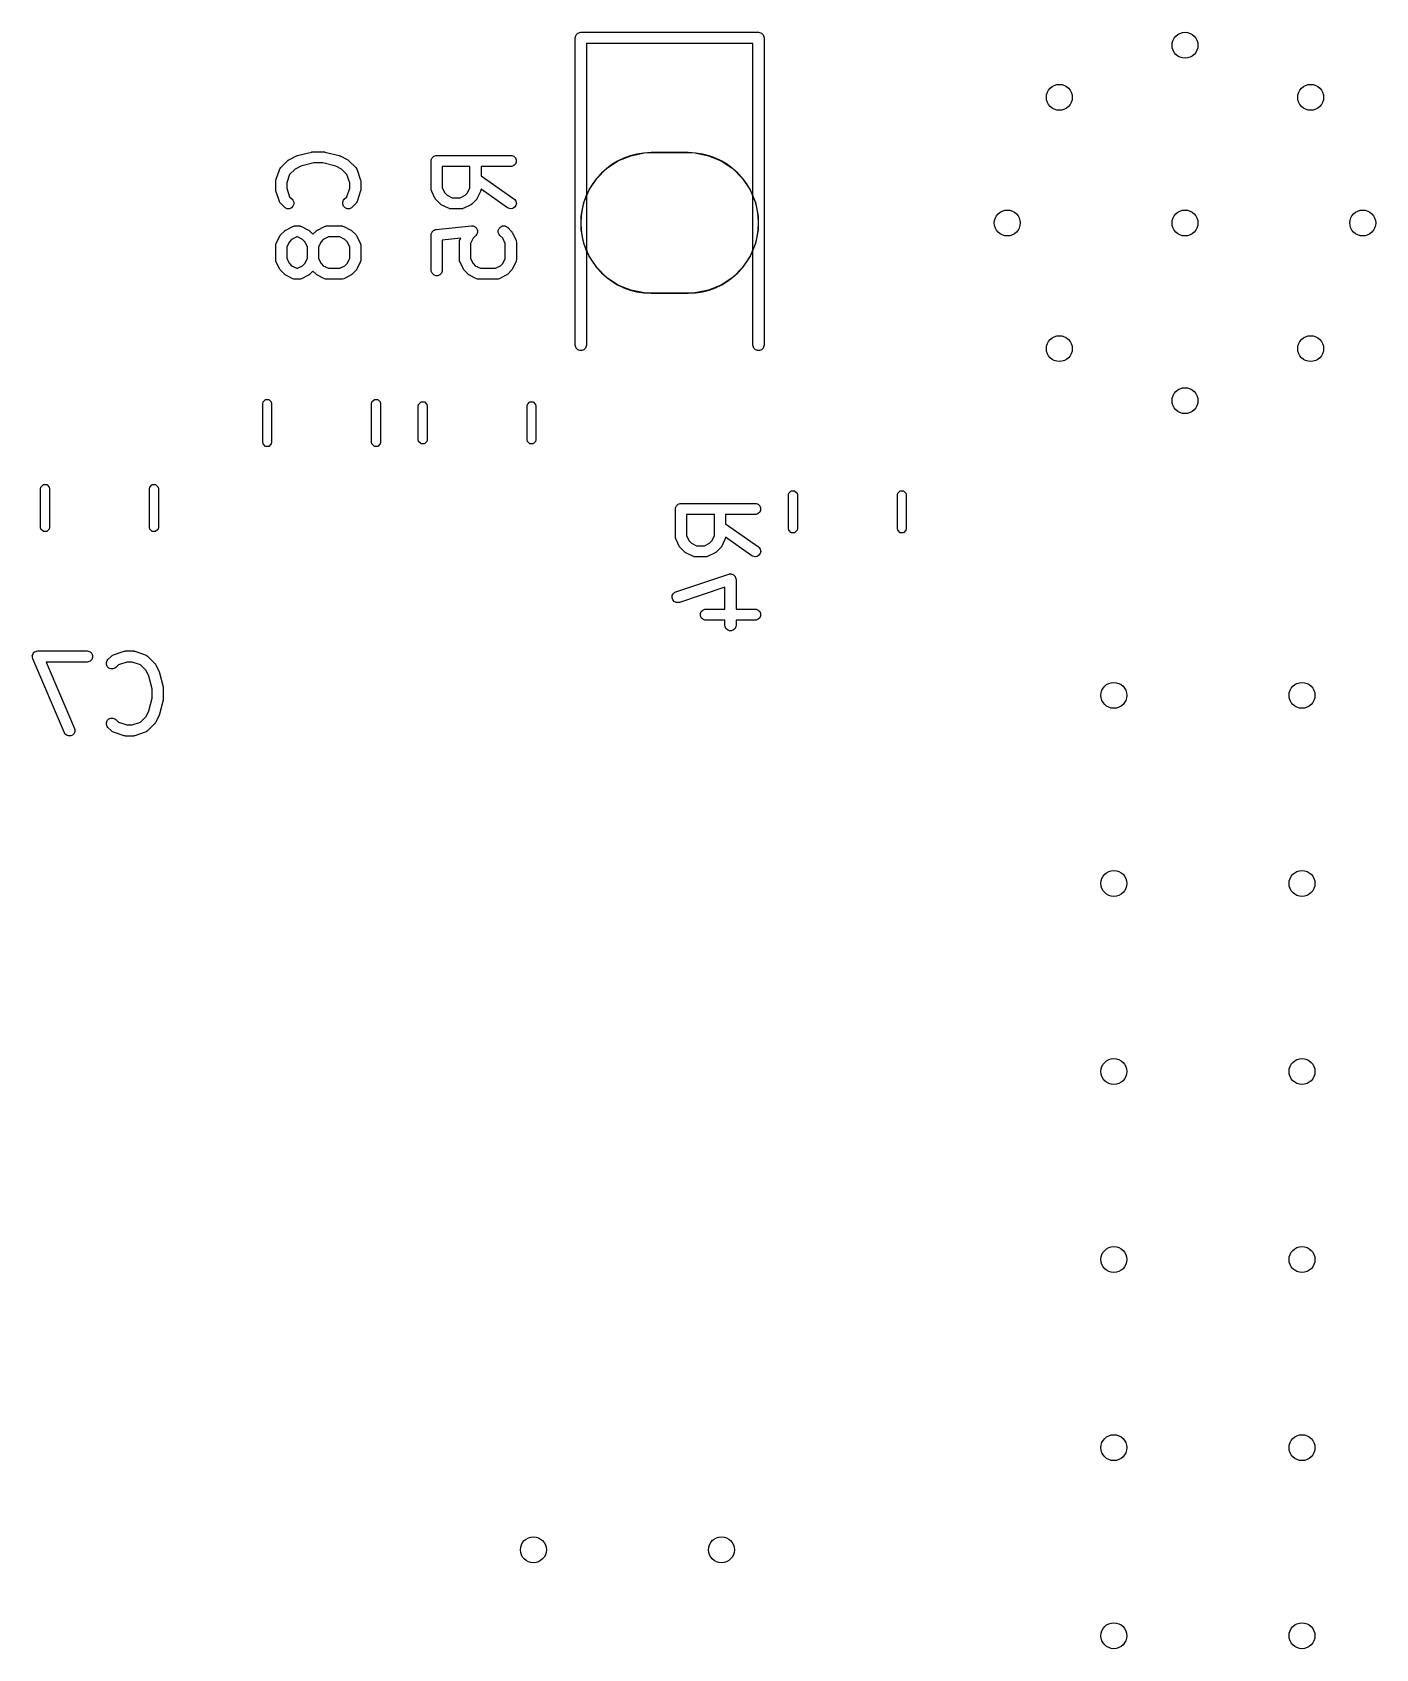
# Model space of a CAD drawing. Extents: x 0.3 to 2.5, y 0.22 to 2.18.
# Drawn here: x 1.787 to 2.501, y 1.242 to 2.101 of the extents above; entities that cross this region are included whole.
import ezdxf

# ---------------------------------------------------------------- set-up
doc = ezdxf.new("R2010")
doc.units = 0
doc.header["$MEASUREMENT"] = 0
doc.layers.add('BLACK', color=7, linetype='CONTINUOUS')

msp = doc.modelspace()

# ---------------------------------------------------------------- linework, layer by layer
at = {"layer": 'BLACK', "linetype": 'CONTINUOUS'}
for p, q in [((2.07579, 2.09843), (2.07584, 2.099)), ((2.07579, 1.93504), (2.07579, 2.09843)), ((2.07584, 2.099), (2.07629, 2.10007)), ((2.07629, 2.10007), (2.0771, 2.10088)), ((2.0771, 2.10088), (2.07816, 2.10132)), ((2.07816, 2.10132), (2.07874, 2.10138)), ((2.07874, 2.10138), (2.17323, 2.10138)), ((2.17323, 2.10138), (2.1738, 2.10132)), ((2.1738, 2.10132), (2.17487, 2.10088)), ((2.17487, 2.10088), (2.17568, 2.10007)), ((2.17568, 2.10007), (2.17612, 2.099)), ((2.17612, 2.099), (2.17618, 2.09843)), ((2.17618, 2.09843), (2.17618, 1.93504)), ((2.17028, 2.09547), (2.08169, 2.09547)), ((2.08169, 2.09547), (2.08169, 1.93504)), ((2.17028, 1.93504), (2.17028, 2.09547)), ((1.92814, 2.03586), (1.93564, 2.03774)), ((1.93564, 2.03774), (1.93574, 2.03775)), ((1.93574, 2.03775), (1.93578, 2.03777)), ((1.93578, 2.03777), (1.93599, 2.03779)), ((1.93599, 2.03779), (1.93621, 2.03782)), ((1.93621, 2.03782), (1.93625, 2.03781)), ((1.93625, 2.03781), (1.93635, 2.03782)), ((1.93635, 2.03782), (1.94198, 2.03782)), ((1.94198, 2.03782), (1.94208, 2.03781)), ((1.94208, 2.03781), (1.94212, 2.03782)), ((1.94212, 2.03782), (1.94234, 2.03779)), ((1.94234, 2.03779), (1.94255, 2.03777)), ((1.94255, 2.03777), (1.94259, 2.03775)), ((1.94259, 2.03775), (1.94269, 2.03774)), ((1.94269, 2.03774), (1.95019, 2.03586)), ((2.10528, 2.03579), (2.11248, 2.03722)), ((2.11248, 2.03722), (2.11614, 2.0374)), ((2.11614, 2.0374), (2.13583, 2.0374)), ((2.13583, 2.0374), (2.11614, 2.0374)), ((2.13583, 2.0374), (2.13949, 2.03722)), ((2.13949, 2.03722), (2.14668, 2.03579)), ((1.91668, 2.02268), (1.91855, 2.02831)), ((1.91855, 2.02831), (1.91879, 2.02883)), ((1.91879, 2.02883), (1.91886, 2.02891)), ((1.91886, 2.02891), (1.9189, 2.02901)), ((1.9189, 2.02901), (1.91927, 2.02946)), ((1.91927, 2.02946), (1.92302, 2.03321)), ((1.92302, 2.03321), (1.92324, 2.03339)), ((1.92324, 2.03339), (1.92329, 2.03345)), ((1.92329, 2.03345), (1.92338, 2.03351)), ((1.92338, 2.03351), (1.92346, 2.03358)), ((1.92346, 2.03358), (1.92354, 2.03361)), ((1.92354, 2.03361), (1.92378, 2.03376)), ((1.92378, 2.03376), (1.92753, 2.03564)), ((1.92685, 2.02869), (1.92394, 2.02578)), ((1.92989, 2.03021), (1.92685, 2.02869)), ((1.92753, 2.03564), (1.92758, 2.03565)), ((1.92758, 2.03565), (1.92759, 2.03567)), ((1.92759, 2.03567), (1.92784, 2.03575)), ((1.92784, 2.03575), (1.92807, 2.03584)), ((1.92807, 2.03584), (1.9281, 2.03585)), ((1.9281, 2.03585), (1.92814, 2.03586)), ((1.93672, 2.03192), (1.92989, 2.03021)), ((1.94161, 2.03192), (1.93672, 2.03192)), ((1.94845, 2.03021), (1.94161, 2.03192)), ((1.95148, 2.02869), (1.94845, 2.03021)), ((1.95019, 2.03586), (1.95024, 2.03585)), ((1.95024, 2.03585), (1.95026, 2.03584)), ((1.95026, 2.03584), (1.9505, 2.03575)), ((1.9505, 2.03575), (1.95074, 2.03567)), ((1.95074, 2.03567), (1.95076, 2.03565)), ((1.95076, 2.03565), (1.9508, 2.03564)), ((1.9508, 2.03564), (1.95455, 2.03376)), ((1.9544, 2.02578), (1.95148, 2.02869)), ((1.95455, 2.03376), (1.9548, 2.03361)), ((1.9548, 2.03361), (1.95487, 2.03358)), ((1.95487, 2.03358), (1.95495, 2.03351)), ((1.95495, 2.03351), (1.95504, 2.03345)), ((1.95504, 2.03345), (1.95509, 2.03339)), ((1.95509, 2.03339), (1.95531, 2.03321)), ((1.95531, 2.03321), (1.95906, 2.02946)), ((1.95906, 2.02946), (1.95943, 2.02901)), ((1.95943, 2.02901), (1.95947, 2.02891)), ((1.95947, 2.02891), (1.95954, 2.02883)), ((1.95954, 2.02883), (1.95978, 2.02831)), ((1.95978, 2.02831), (1.96165, 2.02268)), ((1.99921, 2.033), (1.99926, 2.03357)), ((1.99921, 2.018), (1.99921, 2.033)), ((1.99926, 2.03357), (1.9997, 2.03464)), ((1.9997, 2.03464), (2.00052, 2.03545)), ((2.00052, 2.03545), (2.00158, 2.03589)), ((2.00158, 2.03589), (2.00216, 2.03595)), ((2.00216, 2.03595), (2.04153, 2.03595)), ((2.01983, 2.03004), (2.00511, 2.03004)), ((2.00511, 2.03004), (2.00511, 2.01869)), ((2.01983, 2.01869), (2.01983, 2.03004)), ((2.04153, 2.03004), (2.02573, 2.03004)), ((2.02573, 2.03004), (2.02573, 2.02516)), ((2.04153, 2.03595), (2.0421, 2.03589)), ((2.0421, 2.0301), (2.04153, 2.03004)), ((2.0421, 2.03589), (2.04317, 2.03545)), ((2.04317, 2.03054), (2.0421, 2.0301)), ((2.04317, 2.03545), (2.04398, 2.03464)), ((2.04398, 2.03136), (2.04317, 2.03054)), ((2.04398, 2.03464), (2.04442, 2.03357)), ((2.04442, 2.03242), (2.04398, 2.03136)), ((2.04442, 2.03357), (2.04442, 2.03242)), ((2.08723, 2.02373), (2.09241, 2.02891)), ((2.09241, 2.02891), (2.09851, 2.03299)), ((2.09851, 2.03299), (2.10528, 2.03579)), ((2.14668, 2.03579), (2.15346, 2.03299)), ((2.15346, 2.03299), (2.15955, 2.02891)), ((2.15955, 2.02891), (2.16474, 2.02373)), ((1.91653, 2.02175), (1.91656, 2.02204)), ((1.91653, 2.018), (1.91653, 2.02175)), ((1.91655, 2.02212), (1.91657, 2.02222)), ((1.91656, 2.02204), (1.91655, 2.02212)), ((1.91657, 2.02222), (1.91659, 2.02232)), ((1.91659, 2.02232), (1.91661, 2.0224)), ((1.91661, 2.0224), (1.91668, 2.02268)), ((1.92394, 2.02578), (1.92243, 2.02127)), ((1.92243, 2.02127), (1.92243, 2.01848)), ((1.9559, 2.02127), (1.9544, 2.02578)), ((1.9559, 2.01848), (1.9559, 2.02127)), ((1.96165, 2.02268), (1.96172, 2.0224)), ((1.96172, 2.0224), (1.96175, 2.02232)), ((1.96175, 2.02232), (1.96176, 2.02222)), ((1.96176, 2.02222), (1.96178, 2.02212)), ((1.96178, 2.02212), (1.96178, 2.02204)), ((1.96178, 2.02204), (1.9618, 2.02175)), ((1.9618, 2.02175), (1.9618, 2.018)), ((2.02573, 2.02516), (2.04322, 2.01292)), ((2.08316, 2.01763), (2.08723, 2.02373)), ((2.16474, 2.02373), (2.16881, 2.01763)), ((1.91656, 2.01771), (1.91653, 2.018)), ((1.91655, 2.01763), (1.91656, 2.01771)), ((1.91657, 2.01753), (1.91655, 2.01763)), ((1.91659, 2.01742), (1.91657, 2.01753)), ((1.91661, 2.01735), (1.91659, 2.01742)), ((1.91668, 2.01706), (1.91661, 2.01735)), ((1.91855, 2.01144), (1.91668, 2.01706)), ((1.91879, 2.01091), (1.91855, 2.01144)), ((1.92243, 2.01848), (1.92394, 2.01397)), ((1.92394, 2.01397), (1.92532, 2.01259)), ((1.92532, 2.01259), (1.92569, 2.01214)), ((1.92569, 2.01214), (1.92613, 2.01107)), ((1.95221, 2.01107), (1.95265, 2.01214)), ((1.95265, 2.01214), (1.95301, 2.01259)), ((1.95301, 2.01259), (1.9544, 2.01397)), ((1.9544, 2.01397), (1.9559, 2.01848)), ((1.95978, 2.01144), (1.95954, 2.01091)), ((1.96165, 2.01706), (1.95978, 2.01144)), ((1.96172, 2.01735), (1.96165, 2.01706)), ((1.96175, 2.01742), (1.96172, 2.01735)), ((1.96176, 2.01753), (1.96175, 2.01742)), ((1.96178, 2.01763), (1.96176, 2.01753)), ((1.9618, 2.018), (1.96178, 2.01771)), ((1.96178, 2.01771), (1.96178, 2.01763)), ((1.99926, 2.01742), (1.99921, 2.018)), ((1.9993, 2.01732), (1.99926, 2.01742)), ((1.99931, 2.01722), (1.9993, 2.01732)), ((1.99952, 2.01668), (1.99931, 2.01722)), ((2.00139, 2.01293), (1.99952, 2.01668)), ((2.00155, 2.01268), (2.00139, 2.01293)), ((2.00158, 2.01261), (2.00155, 2.01268)), ((2.00164, 2.01253), (2.00158, 2.01261)), ((2.0017, 2.01244), (2.00164, 2.01253)), ((2.00176, 2.01239), (2.0017, 2.01244)), ((2.00195, 2.01216), (2.00176, 2.01239)), ((2.00382, 2.01029), (2.00195, 2.01216)), ((2.00511, 2.01869), (2.00646, 2.016)), ((2.00646, 2.016), (2.00766, 2.0148)), ((2.00766, 2.0148), (2.01035, 2.01345)), ((2.01035, 2.01345), (2.01458, 2.01345)), ((2.01458, 2.01345), (2.01728, 2.0148)), ((2.01728, 2.0148), (2.01848, 2.016)), ((2.01848, 2.016), (2.01983, 2.01869)), ((2.02299, 2.01216), (2.02112, 2.01029)), ((2.02318, 2.01239), (2.02299, 2.01216)), ((2.02324, 2.01244), (2.02318, 2.01239)), ((2.02329, 2.01253), (2.02324, 2.01244)), ((2.02336, 2.01261), (2.02329, 2.01253)), ((2.02339, 2.01268), (2.02336, 2.01261)), ((2.02355, 2.01293), (2.02339, 2.01268)), ((2.02542, 2.01668), (2.02355, 2.01293)), ((2.02563, 2.01722), (2.02542, 2.01668)), ((2.02564, 2.01732), (2.02563, 2.01722)), ((2.02568, 2.01742), (2.02564, 2.01732)), ((2.02573, 2.01795), (2.02568, 2.01742)), ((2.03984, 2.00808), (2.02573, 2.01795)), ((2.04322, 2.01292), (2.04366, 2.01254)), ((2.04366, 2.01254), (2.04428, 2.01157)), ((2.04428, 2.01157), (2.04448, 2.01043)), ((2.08035, 2.01086), (2.08316, 2.01763)), ((2.16881, 2.01763), (2.17162, 2.01086)), ((1.91886, 2.01083), (1.91879, 2.01091)), ((1.9189, 2.01073), (1.91886, 2.01083)), ((1.91927, 2.01029), (1.9189, 2.01073)), ((1.92114, 2.00841), (1.91927, 2.01029)), ((1.92159, 2.00804), (1.92114, 2.00841)), ((1.92265, 2.0076), (1.92159, 2.00804)), ((1.92381, 2.0076), (1.92265, 2.0076)), ((1.92487, 2.00804), (1.92381, 2.0076)), ((1.92569, 2.00886), (1.92487, 2.00804)), ((1.92613, 2.00992), (1.92569, 2.00886)), ((1.92613, 2.01107), (1.92613, 2.00992)), ((1.95221, 2.00992), (1.95221, 2.01107)), ((1.95265, 2.00886), (1.95221, 2.00992)), ((1.95346, 2.00804), (1.95265, 2.00886)), ((1.95453, 2.0076), (1.95346, 2.00804)), ((1.95568, 2.0076), (1.95453, 2.0076)), ((1.95674, 2.00804), (1.95568, 2.0076)), ((1.95719, 2.00841), (1.95674, 2.00804)), ((1.95906, 2.01029), (1.95719, 2.00841)), ((1.95943, 2.01073), (1.95906, 2.01029)), ((1.95947, 2.01083), (1.95943, 2.01073)), ((1.95954, 2.01091), (1.95947, 2.01083)), ((2.00405, 2.0101), (2.00382, 2.01029)), ((2.0041, 2.01004), (2.00405, 2.0101)), ((2.00419, 2.00998), (2.0041, 2.01004)), ((2.00427, 2.00992), (2.00419, 2.00998)), ((2.00434, 2.00989), (2.00427, 2.00992)), ((2.00459, 2.00973), (2.00434, 2.00989)), ((2.00834, 2.00786), (2.00459, 2.00973)), ((2.00888, 2.00765), (2.00834, 2.00786)), ((2.00898, 2.00764), (2.00888, 2.00765)), ((2.00908, 2.0076), (2.00898, 2.00764)), ((2.00966, 2.00755), (2.00908, 2.0076)), ((2.01528, 2.00755), (2.00966, 2.00755)), ((2.01586, 2.0076), (2.01528, 2.00755)), ((2.01596, 2.00764), (2.01586, 2.0076)), ((2.01606, 2.00765), (2.01596, 2.00764)), ((2.0166, 2.00786), (2.01606, 2.00765)), ((2.02035, 2.00973), (2.0166, 2.00786)), ((2.0206, 2.00989), (2.02035, 2.00973)), ((2.02067, 2.00992), (2.0206, 2.00989)), ((2.02075, 2.00998), (2.02067, 2.00992)), ((2.02084, 2.01004), (2.02075, 2.00998)), ((2.02089, 2.0101), (2.02084, 2.01004)), ((2.02112, 2.01029), (2.02089, 2.0101)), ((2.04034, 2.0078), (2.03984, 2.00808)), ((2.04146, 2.00755), (2.04034, 2.0078)), ((2.0426, 2.00775), (2.04146, 2.00755)), ((2.04357, 2.00837), (2.0426, 2.00775)), ((2.04423, 2.00931), (2.04357, 2.00837)), ((2.04448, 2.01043), (2.04423, 2.00931)), ((2.07892, 2.00367), (2.08035, 2.01086)), ((2.07892, 1.99633), (2.07892, 2.00367)), ((2.17162, 2.01086), (2.17305, 2.00367)), ((2.17305, 2.00367), (2.17305, 1.99633)), ((1.91927, 1.99384), (1.92114, 1.99571)), ((1.92114, 1.99571), (1.92137, 1.9959)), ((1.92137, 1.9959), (1.92142, 1.99596)), ((1.92142, 1.99596), (1.92151, 1.99601)), ((1.92151, 1.99601), (1.92159, 1.99608)), ((1.92159, 1.99608), (1.92166, 1.99611)), ((1.92166, 1.99611), (1.92191, 1.99627)), ((1.92191, 1.99627), (1.92566, 1.99814)), ((1.92566, 1.99814), (1.9262, 1.99835)), ((1.9262, 1.99835), (1.92631, 1.99836)), ((1.92631, 1.99836), (1.9264, 1.9984)), ((1.9264, 1.9984), (1.92698, 1.99845)), ((1.92698, 1.99845), (1.92885, 1.99845)), ((1.92885, 1.99845), (1.92943, 1.9984)), ((1.92943, 1.9984), (1.92953, 1.99836)), ((1.92953, 1.99836), (1.92963, 1.99835)), ((1.92963, 1.99835), (1.93018, 1.99814)), ((1.93018, 1.99814), (1.93392, 1.99627)), ((1.93392, 1.99627), (1.93417, 1.99611)), ((1.93417, 1.99611), (1.93424, 1.99608)), ((1.93424, 1.99608), (1.93433, 1.99601)), ((1.93433, 1.99601), (1.93441, 1.99596)), ((1.93441, 1.99596), (1.93447, 1.9959)), ((1.93447, 1.9959), (1.93469, 1.99571)), ((1.93469, 1.99571), (1.93635, 1.99405)), ((1.93635, 1.99405), (1.93802, 1.99571)), ((1.93802, 1.99571), (1.93824, 1.9959)), ((1.93824, 1.9959), (1.93829, 1.99596)), ((1.93829, 1.99596), (1.93838, 1.99601)), ((1.93838, 1.99601), (1.93846, 1.99608)), ((1.93846, 1.99608), (1.93853, 1.99611)), ((1.93853, 1.99611), (1.93878, 1.99627)), ((1.93878, 1.99627), (1.94253, 1.99814)), ((1.94253, 1.99814), (1.94307, 1.99835)), ((1.94307, 1.99835), (1.94318, 1.99836)), ((1.94318, 1.99836), (1.94328, 1.9984)), ((1.94328, 1.9984), (1.94385, 1.99845)), ((1.94385, 1.99845), (1.95135, 1.99845)), ((1.95135, 1.99845), (1.95193, 1.9984)), ((1.95193, 1.9984), (1.95203, 1.99836)), ((1.95203, 1.99836), (1.95213, 1.99835)), ((1.95213, 1.99835), (1.95267, 1.99814)), ((1.95267, 1.99814), (1.95642, 1.99627)), ((1.95642, 1.99627), (1.95667, 1.99611)), ((1.95667, 1.99611), (1.95674, 1.99608)), ((1.95674, 1.99608), (1.95682, 1.99601)), ((1.95682, 1.99601), (1.95691, 1.99596)), ((1.95691, 1.99596), (1.95696, 1.9959)), ((1.95696, 1.9959), (1.95719, 1.99571)), ((1.95719, 1.99571), (1.95906, 1.99384)), ((1.99922, 1.99391), (1.99924, 1.99398)), ((1.99924, 1.99398), (1.99926, 1.9942)), ((1.99926, 1.9942), (1.99943, 1.9946)), ((1.99943, 1.9946), (1.99955, 1.99501)), ((1.99955, 1.99501), (1.99965, 1.99513)), ((1.99965, 1.99513), (1.9997, 1.99527)), ((1.9997, 1.99527), (2.00001, 1.99557)), ((2.00001, 1.99557), (2.00028, 1.99591)), ((2.00028, 1.99591), (2.00041, 1.99598)), ((2.00041, 1.99598), (2.00052, 1.99608)), ((2.00052, 1.99608), (2.00092, 1.99625)), ((2.00092, 1.99625), (2.0013, 1.99645)), ((2.0013, 1.99645), (2.00151, 1.99649)), ((2.00151, 1.99649), (2.00158, 1.99652)), ((2.00158, 1.99652), (2.00165, 1.99652)), ((2.00165, 1.99652), (2.00186, 1.99656)), ((2.00186, 1.99656), (2.02061, 1.99844)), ((2.02061, 1.99844), (2.02119, 1.99844)), ((2.02119, 1.99844), (2.02133, 1.9984)), ((2.02133, 1.9984), (2.02148, 1.9984)), ((2.02148, 1.9984), (2.02188, 1.99823)), ((2.02188, 1.99823), (2.02229, 1.99811)), ((2.02229, 1.99811), (2.02241, 1.99801)), ((2.02241, 1.99801), (2.02255, 1.99796)), ((2.02255, 1.99796), (2.02285, 1.99765)), ((2.02285, 1.99765), (2.02319, 1.99738)), ((2.02319, 1.99738), (2.02326, 1.99725)), ((2.02326, 1.99725), (2.02336, 1.99714)), ((2.02336, 1.99714), (2.02353, 1.99674)), ((2.02342, 1.994), (2.02336, 1.99386)), ((2.02351, 1.99411), (2.02342, 1.994)), ((2.02364, 1.99453), (2.02351, 1.99411)), ((2.02353, 1.99674), (2.02373, 1.99636)), ((2.0238, 1.99492), (2.02364, 1.99453)), ((2.02373, 1.99636), (2.02374, 1.99621)), ((2.02374, 1.99621), (2.0238, 1.99608)), ((2.0238, 1.99608), (2.0238, 1.99565)), ((2.0238, 1.99565), (2.02384, 1.99522)), ((2.02384, 1.99522), (2.0238, 1.99507)), ((2.0238, 1.99507), (2.0238, 1.99492)), ((2.03488, 1.99608), (2.03532, 1.99714)), ((2.03488, 1.99492), (2.03488, 1.99608)), ((2.03532, 1.99386), (2.03488, 1.99492)), ((2.03532, 1.99714), (2.03614, 1.99796)), ((2.03614, 1.99796), (2.0372, 1.9984)), ((2.0372, 1.9984), (2.03835, 1.9984)), ((2.03835, 1.9984), (2.03942, 1.99796)), ((2.03942, 1.99796), (2.03987, 1.99759)), ((2.03987, 1.99759), (2.04174, 1.99571)), ((2.04174, 1.99571), (2.04193, 1.99549)), ((2.04193, 1.99549), (2.04199, 1.99544)), ((2.04199, 1.99544), (2.04204, 1.99535)), ((2.04204, 1.99535), (2.04211, 1.99527)), ((2.04211, 1.99527), (2.04214, 1.99519)), ((2.04214, 1.99519), (2.04229, 1.99495)), ((2.04229, 1.99495), (2.04417, 1.9912)), ((2.08035, 1.98914), (2.07892, 1.99633)), ((2.17305, 1.99633), (2.17162, 1.98914)), ((1.91653, 1.988), (1.91659, 1.98858)), ((1.91653, 1.9805), (1.91653, 1.988)), ((1.91659, 1.98858), (1.91663, 1.98868)), ((1.91663, 1.98878), (1.91684, 1.98932)), ((1.91663, 1.98868), (1.91663, 1.98878)), ((1.91684, 1.98932), (1.91871, 1.99307)), ((1.91871, 1.99307), (1.91887, 1.99332)), ((1.91887, 1.99332), (1.9189, 1.99339)), ((1.9189, 1.99339), (1.91897, 1.99347)), ((1.91897, 1.99347), (1.91902, 1.99356)), ((1.91902, 1.99356), (1.91908, 1.99361)), ((1.91908, 1.99361), (1.91927, 1.99384)), ((1.92378, 1.99), (1.92243, 1.9873)), ((1.92243, 1.9873), (1.92243, 1.9812)), ((1.92498, 1.9912), (1.92378, 1.99)), ((1.92768, 1.99255), (1.92498, 1.9912)), ((1.92816, 1.99255), (1.92768, 1.99255)), ((1.93086, 1.9912), (1.92816, 1.99255)), ((1.93205, 1.99), (1.93086, 1.9912)), ((1.9334, 1.9873), (1.93205, 1.99)), ((1.9334, 1.9812), (1.9334, 1.9873)), ((1.94066, 1.99), (1.93931, 1.9873)), ((1.93931, 1.9873), (1.93931, 1.9812)), ((1.94185, 1.9912), (1.94066, 1.99)), ((1.94455, 1.99255), (1.94185, 1.9912)), ((1.95066, 1.99255), (1.94455, 1.99255)), ((1.95335, 1.9912), (1.95066, 1.99255)), ((1.95455, 1.99), (1.95335, 1.9912)), ((1.9559, 1.9873), (1.95455, 1.99)), ((1.9559, 1.9812), (1.9559, 1.9873)), ((1.95906, 1.99384), (1.95925, 1.99361)), ((1.95925, 1.99361), (1.95931, 1.99356)), ((1.95931, 1.99356), (1.95937, 1.99347)), ((1.95937, 1.99347), (1.95943, 1.99339)), ((1.95943, 1.99339), (1.95946, 1.99332)), ((1.95946, 1.99332), (1.95962, 1.99307)), ((1.95962, 1.99307), (1.96149, 1.98932)), ((1.96149, 1.98932), (1.9617, 1.98878)), ((1.9617, 1.98878), (1.96171, 1.98868)), ((1.96171, 1.98868), (1.96175, 1.98858)), ((1.96175, 1.98858), (1.9618, 1.988)), ((1.9618, 1.988), (1.9618, 1.9805)), ((1.99921, 1.99363), (1.99923, 1.99384)), ((1.99921, 1.97488), (1.99921, 1.99363)), ((1.99923, 1.99384), (1.99922, 1.99391)), ((2.01488, 1.99193), (2.00511, 1.99095)), ((2.00511, 1.99095), (2.00511, 1.97488)), ((2.0142, 1.98988), (2.01426, 1.99045)), ((2.0142, 1.9805), (2.0142, 1.98988)), ((2.01426, 1.99045), (2.0143, 1.99055)), ((2.0143, 1.99055), (2.01431, 1.99066)), ((2.01431, 1.99066), (2.01452, 1.9912)), ((2.01452, 1.9912), (2.01488, 1.99193)), ((2.02146, 1.99188), (2.02011, 1.98918)), ((2.02011, 1.98918), (2.02011, 1.9812)), ((2.02299, 1.99341), (2.02146, 1.99188)), ((2.02336, 1.99386), (2.02299, 1.99341)), ((2.03569, 1.99341), (2.03532, 1.99386)), ((2.03723, 1.99188), (2.03569, 1.99341)), ((2.03858, 1.98918), (2.03723, 1.99188)), ((2.03858, 1.9812), (2.03858, 1.98918)), ((2.04417, 1.9912), (2.04438, 1.99066)), ((2.04438, 1.99066), (2.04438, 1.99055)), ((2.04438, 1.99055), (2.04442, 1.99045)), ((2.04442, 1.99045), (2.04448, 1.98988)), ((2.04448, 1.98988), (2.04448, 1.9805)), ((2.08316, 1.98237), (2.08035, 1.98914)), ((2.17162, 1.98914), (2.16881, 1.98237)), ((1.91659, 1.97993), (1.91653, 1.9805)), ((1.91663, 1.97983), (1.91659, 1.97993)), ((1.91663, 1.97972), (1.91663, 1.97983)), ((1.91684, 1.97918), (1.91663, 1.97972)), ((1.91871, 1.97543), (1.91684, 1.97918)), ((1.92243, 1.9812), (1.92378, 1.9785)), ((1.92378, 1.9785), (1.92498, 1.9773)), ((1.92498, 1.9773), (1.92768, 1.97596)), ((1.92816, 1.97596), (1.93086, 1.9773)), ((1.93086, 1.9773), (1.93205, 1.9785)), ((1.93205, 1.9785), (1.9334, 1.9812)), ((1.93931, 1.9812), (1.94066, 1.9785)), ((1.94066, 1.9785), (1.94185, 1.9773)), ((1.94185, 1.9773), (1.94455, 1.97596)), ((1.95066, 1.97596), (1.95335, 1.9773)), ((1.95335, 1.9773), (1.95455, 1.9785)), ((1.95455, 1.9785), (1.9559, 1.9812)), ((1.96149, 1.97918), (1.95962, 1.97543)), ((1.9617, 1.97972), (1.96149, 1.97918)), ((1.96171, 1.97983), (1.9617, 1.97972)), ((1.96175, 1.97993), (1.96171, 1.97983)), ((1.9618, 1.9805), (1.96175, 1.97993)), ((2.01426, 1.97993), (2.0142, 1.9805)), ((2.0143, 1.97983), (2.01426, 1.97993)), ((2.01431, 1.97972), (2.0143, 1.97983)), ((2.01452, 1.97918), (2.01431, 1.97972)), ((2.01639, 1.97543), (2.01452, 1.97918)), ((2.02011, 1.9812), (2.02146, 1.9785)), ((2.02146, 1.9785), (2.02265, 1.9773)), ((2.02265, 1.9773), (2.02535, 1.97596)), ((2.03333, 1.97596), (2.03603, 1.9773)), ((2.03603, 1.9773), (2.03723, 1.9785)), ((2.03723, 1.9785), (2.03858, 1.9812)), ((2.04417, 1.97918), (2.04229, 1.97543)), ((2.04438, 1.97972), (2.04417, 1.97918)), ((2.04442, 1.97993), (2.04438, 1.97983)), ((2.04438, 1.97983), (2.04438, 1.97972)), ((2.04448, 1.9805), (2.04442, 1.97993)), ((2.08723, 1.97627), (2.08316, 1.98237)), ((2.16881, 1.98237), (2.16474, 1.97627)), ((1.91887, 1.97518), (1.91871, 1.97543)), ((1.9189, 1.97511), (1.91887, 1.97518)), ((1.91897, 1.97503), (1.9189, 1.97511)), ((1.91902, 1.97494), (1.91897, 1.97503)), ((1.91908, 1.97489), (1.91902, 1.97494)), ((1.91927, 1.97466), (1.91908, 1.97489)), ((1.92114, 1.97279), (1.91927, 1.97466)), ((1.92137, 1.9726), (1.92114, 1.97279)), ((1.92142, 1.97255), (1.92137, 1.9726)), ((1.92151, 1.97249), (1.92142, 1.97255)), ((1.92159, 1.97242), (1.92151, 1.97249)), ((1.92166, 1.97239), (1.92159, 1.97242)), ((1.92191, 1.97224), (1.92166, 1.97239)), ((1.92566, 1.97036), (1.92191, 1.97224)), ((1.9262, 1.97016), (1.92566, 1.97036)), ((1.92631, 1.97015), (1.9262, 1.97016)), ((1.9264, 1.97011), (1.92631, 1.97015)), ((1.92698, 1.97005), (1.9264, 1.97011)), ((1.92885, 1.97005), (1.92698, 1.97005)), ((1.92768, 1.97596), (1.92816, 1.97596)), ((1.92943, 1.97011), (1.92885, 1.97005)), ((1.92953, 1.97015), (1.92943, 1.97011)), ((1.92963, 1.97016), (1.92953, 1.97015)), ((1.93018, 1.97036), (1.92963, 1.97016)), ((1.93392, 1.97224), (1.93018, 1.97036)), ((1.93417, 1.97239), (1.93392, 1.97224)), ((1.93424, 1.97242), (1.93417, 1.97239)), ((1.93433, 1.97249), (1.93424, 1.97242)), ((1.93441, 1.97255), (1.93433, 1.97249)), ((1.93447, 1.9726), (1.93441, 1.97255)), ((1.93469, 1.97279), (1.93447, 1.9726)), ((1.93635, 1.97445), (1.93469, 1.97279)), ((1.93802, 1.97279), (1.93635, 1.97445)), ((1.93824, 1.9726), (1.93802, 1.97279)), ((1.93829, 1.97255), (1.93824, 1.9726)), ((1.93838, 1.97249), (1.93829, 1.97255)), ((1.93846, 1.97242), (1.93838, 1.97249)), ((1.93853, 1.97239), (1.93846, 1.97242)), ((1.93878, 1.97224), (1.93853, 1.97239)), ((1.94253, 1.97036), (1.93878, 1.97224)), ((1.94307, 1.97016), (1.94253, 1.97036)), ((1.94318, 1.97015), (1.94307, 1.97016)), ((1.94328, 1.97011), (1.94318, 1.97015)), ((1.94385, 1.97005), (1.94328, 1.97011)), ((1.95135, 1.97005), (1.94385, 1.97005)), ((1.94455, 1.97596), (1.95066, 1.97596)), ((1.95193, 1.97011), (1.95135, 1.97005)), ((1.95203, 1.97015), (1.95193, 1.97011)), ((1.95213, 1.97016), (1.95203, 1.97015)), ((1.95267, 1.97036), (1.95213, 1.97016)), ((1.95642, 1.97224), (1.95267, 1.97036)), ((1.95667, 1.97239), (1.95642, 1.97224)), ((1.95674, 1.97242), (1.95667, 1.97239)), ((1.95682, 1.97249), (1.95674, 1.97242)), ((1.95691, 1.97255), (1.95682, 1.97249)), ((1.95696, 1.9726), (1.95691, 1.97255)), ((1.95719, 1.97279), (1.95696, 1.9726)), ((1.95906, 1.97466), (1.95719, 1.97279)), ((1.95925, 1.97489), (1.95906, 1.97466)), ((1.95931, 1.97494), (1.95925, 1.97489)), ((1.95937, 1.97503), (1.95931, 1.97494)), ((1.95943, 1.97511), (1.95937, 1.97503)), ((1.95946, 1.97518), (1.95943, 1.97511)), ((1.95962, 1.97543), (1.95946, 1.97518)), ((1.99926, 1.9743), (1.99921, 1.97488)), ((1.9997, 1.97324), (1.99926, 1.9743)), ((2.00052, 1.97242), (1.9997, 1.97324)), ((2.00158, 1.97198), (2.00052, 1.97242)), ((2.00273, 1.97198), (2.00158, 1.97198)), ((2.0038, 1.97242), (2.00273, 1.97198)), ((2.00461, 1.97324), (2.0038, 1.97242)), ((2.00505, 1.9743), (2.00461, 1.97324)), ((2.00511, 1.97488), (2.00505, 1.9743)), ((2.01655, 1.97518), (2.01639, 1.97543)), ((2.01658, 1.97511), (2.01655, 1.97518)), ((2.01664, 1.97503), (2.01658, 1.97511)), ((2.0167, 1.97494), (2.01664, 1.97503)), ((2.01676, 1.97489), (2.0167, 1.97494)), ((2.01694, 1.97466), (2.01676, 1.97489)), ((2.01882, 1.97279), (2.01694, 1.97466)), ((2.01904, 1.9726), (2.01882, 1.97279)), ((2.0191, 1.97255), (2.01904, 1.9726)), ((2.01918, 1.97249), (2.0191, 1.97255)), ((2.01927, 1.97242), (2.01918, 1.97249)), ((2.01934, 1.97239), (2.01927, 1.97242)), ((2.01959, 1.97224), (2.01934, 1.97239)), ((2.02333, 1.97036), (2.01959, 1.97224)), ((2.02388, 1.97016), (2.02333, 1.97036)), ((2.02398, 1.97015), (2.02388, 1.97016)), ((2.02408, 1.97011), (2.02398, 1.97015)), ((2.02466, 1.97005), (2.02408, 1.97011)), ((2.03403, 1.97005), (2.02466, 1.97005)), ((2.02535, 1.97596), (2.03333, 1.97596)), ((2.03461, 1.97011), (2.03403, 1.97005)), ((2.0347, 1.97015), (2.03461, 1.97011)), ((2.03481, 1.97016), (2.0347, 1.97015)), ((2.03535, 1.97036), (2.03481, 1.97016)), ((2.0391, 1.97224), (2.03535, 1.97036)), ((2.03935, 1.97239), (2.0391, 1.97224)), ((2.03942, 1.97242), (2.03935, 1.97239)), ((2.0395, 1.97249), (2.03942, 1.97242)), ((2.03959, 1.97255), (2.0395, 1.97249)), ((2.03964, 1.9726), (2.03959, 1.97255)), ((2.03987, 1.97279), (2.03964, 1.9726)), ((2.04174, 1.97466), (2.03987, 1.97279)), ((2.04193, 1.97489), (2.04174, 1.97466)), ((2.04199, 1.97494), (2.04193, 1.97489)), ((2.04204, 1.97503), (2.04199, 1.97494)), ((2.04211, 1.97511), (2.04204, 1.97503)), ((2.04214, 1.97518), (2.04211, 1.97511)), ((2.04229, 1.97543), (2.04214, 1.97518)), ((2.09241, 1.97109), (2.08723, 1.97627)), ((2.09851, 1.96701), (2.09241, 1.97109)), ((2.15955, 1.97109), (2.15346, 1.96701)), ((2.16474, 1.97627), (2.15955, 1.97109)), ((2.10528, 1.96421), (2.09851, 1.96701)), ((2.11248, 1.96278), (2.10528, 1.96421)), ((2.11614, 1.9626), (2.11248, 1.96278)), ((2.13583, 1.9626), (2.11614, 1.9626)), ((2.11614, 1.9626), (2.13583, 1.9626)), ((2.13949, 1.96278), (2.13583, 1.9626)), ((2.14668, 1.96421), (2.13949, 1.96278)), ((2.15346, 1.96701), (2.14668, 1.96421)), ((2.07584, 1.93446), (2.07579, 1.93504)), ((2.07629, 1.9334), (2.07584, 1.93446)), ((2.08164, 1.93446), (2.0812, 1.9334)), ((2.08169, 1.93504), (2.08164, 1.93446)), ((2.17033, 1.93446), (2.17028, 1.93504)), ((2.17077, 1.9334), (2.17033, 1.93446)), ((2.17612, 1.93446), (2.17568, 1.9334)), ((2.17618, 1.93504), (2.17612, 1.93446)), ((2.0771, 1.93258), (2.07629, 1.9334)), ((2.07816, 1.93214), (2.0771, 1.93258)), ((2.07932, 1.93214), (2.07816, 1.93214)), ((2.08038, 1.93258), (2.07932, 1.93214)), ((2.0812, 1.9334), (2.08038, 1.93258)), ((2.17159, 1.93258), (2.17077, 1.9334)), ((2.17265, 1.93214), (2.17159, 1.93258)), ((2.1738, 1.93214), (2.17265, 1.93214)), ((2.17487, 1.93258), (2.1738, 1.93214)), ((2.17568, 1.9334), (2.17487, 1.93258)), ((1.90965, 1.90399), (1.90983, 1.90489)), ((1.90965, 1.88342), (1.90965, 1.90399)), ((1.90983, 1.90489), (1.9111, 1.90617)), ((1.9111, 1.90617), (1.91291, 1.90617)), ((1.91291, 1.90617), (1.91419, 1.90489)), ((1.91419, 1.90489), (1.91437, 1.90399)), ((1.91437, 1.90399), (1.91437, 1.88342)), ((1.96752, 1.90399), (1.9677, 1.90489)), ((1.96752, 1.88342), (1.96752, 1.90399)), ((1.9677, 1.90489), (1.96898, 1.90617)), ((1.96898, 1.90617), (1.97079, 1.90617)), ((1.97079, 1.90617), (1.97206, 1.90489)), ((1.97206, 1.90489), (1.97224, 1.90399)), ((1.97224, 1.90399), (1.97224, 1.88342)), ((1.99232, 1.90264), (1.9925, 1.90354)), ((1.99232, 1.88476), (1.99232, 1.90264)), ((1.9925, 1.90354), (1.99378, 1.90482)), ((1.99378, 1.90482), (1.99559, 1.90482)), ((1.99559, 1.90482), (1.99687, 1.90354)), ((1.99687, 1.90354), (1.99705, 1.90264)), ((1.99705, 1.90264), (1.99705, 1.88476)), ((2.0502, 1.90264), (2.05038, 1.90354)), ((2.0502, 1.88476), (2.0502, 1.90264)), ((2.05038, 1.90354), (2.05166, 1.90482)), ((2.05166, 1.90482), (2.05346, 1.90482)), ((2.05346, 1.90482), (2.05474, 1.90354)), ((2.05474, 1.90354), (2.05492, 1.90264)), ((2.05492, 1.90264), (2.05492, 1.88476)), ((1.90983, 1.88251), (1.90965, 1.88342)), ((1.9111, 1.88123), (1.90983, 1.88251)), ((1.91419, 1.88251), (1.91291, 1.88123)), ((1.91437, 1.88342), (1.91419, 1.88251)), ((1.9677, 1.88251), (1.96752, 1.88342)), ((1.96898, 1.88123), (1.9677, 1.88251)), ((1.97206, 1.88251), (1.97079, 1.88123)), ((1.97224, 1.88342), (1.97206, 1.88251)), ((1.9925, 1.88386), (1.99232, 1.88476)), ((1.99378, 1.88258), (1.9925, 1.88386)), ((1.99559, 1.88258), (1.99378, 1.88258)), ((1.99687, 1.88386), (1.99559, 1.88258)), ((1.99705, 1.88476), (1.99687, 1.88386)), ((2.05038, 1.88386), (2.0502, 1.88476)), ((2.05166, 1.88258), (2.05038, 1.88386)), ((2.05346, 1.88258), (2.05166, 1.88258)), ((2.05474, 1.88386), (2.05346, 1.88258)), ((2.05492, 1.88476), (2.05474, 1.88386)), ((1.91291, 1.88123), (1.9111, 1.88123)), ((1.97079, 1.88123), (1.96898, 1.88123)), ((1.79154, 1.85871), (1.79172, 1.85961)), ((1.79154, 1.83814), (1.79154, 1.85871)), ((1.79172, 1.85961), (1.79299, 1.86089)), ((1.79299, 1.86089), (1.7948, 1.86089)), ((1.7948, 1.86089), (1.79608, 1.85961)), ((1.79608, 1.85961), (1.79626, 1.85871)), ((1.79626, 1.85871), (1.79626, 1.83814)), ((1.84941, 1.85871), (1.84959, 1.85961)), ((1.84941, 1.83814), (1.84941, 1.85871)), ((1.84959, 1.85961), (1.85087, 1.86089)), ((1.85087, 1.86089), (1.85268, 1.86089)), ((1.85268, 1.86089), (1.85395, 1.85961)), ((1.85395, 1.85961), (1.85413, 1.85871)), ((1.85413, 1.85871), (1.85413, 1.83814)), ((2.18935, 1.8563), (2.19063, 1.85758)), ((2.19063, 1.85758), (2.19244, 1.85758)), ((2.19244, 1.85758), (2.19372, 1.8563)), ((2.24723, 1.8563), (2.24851, 1.85758)), ((2.24851, 1.85758), (2.25031, 1.85758)), ((2.25031, 1.85758), (2.25159, 1.8563)), ((2.12913, 1.84796), (2.12918, 1.84853)), ((2.12913, 1.83296), (2.12913, 1.84796)), ((2.12918, 1.84853), (2.12962, 1.8496)), ((2.12962, 1.8496), (2.13044, 1.85041)), ((2.13044, 1.85041), (2.1315, 1.85085)), ((2.1315, 1.85085), (2.13208, 1.85091)), ((2.13208, 1.85091), (2.17145, 1.85091)), ((2.17145, 1.85091), (2.17203, 1.85085)), ((2.17203, 1.85085), (2.17309, 1.85041)), ((2.17309, 1.85041), (2.1739, 1.8496)), ((2.1739, 1.8496), (2.17435, 1.84853)), ((2.17435, 1.84853), (2.17435, 1.84738)), ((2.18917, 1.8554), (2.18935, 1.8563)), ((2.18917, 1.83752), (2.18917, 1.8554)), ((2.19372, 1.8563), (2.1939, 1.8554)), ((2.1939, 1.8554), (2.1939, 1.83752)), ((2.24705, 1.8554), (2.24723, 1.8563)), ((2.24705, 1.83752), (2.24705, 1.8554)), ((2.25159, 1.8563), (2.25177, 1.8554)), ((2.25177, 1.8554), (2.25177, 1.83752)), ((2.14975, 1.845), (2.13503, 1.845)), ((2.13503, 1.845), (2.13503, 1.83366)), ((2.14975, 1.83366), (2.14975, 1.845)), ((2.17145, 1.845), (2.15565, 1.845)), ((2.15565, 1.845), (2.15565, 1.84012)), ((2.15565, 1.84012), (2.17314, 1.82788)), ((2.17203, 1.84506), (2.17145, 1.845)), ((2.17309, 1.8455), (2.17203, 1.84506)), ((2.1739, 1.84632), (2.17309, 1.8455)), ((2.17435, 1.84738), (2.1739, 1.84632)), ((1.79172, 1.83724), (1.79154, 1.83814)), ((1.79299, 1.83596), (1.79172, 1.83724)), ((1.7948, 1.83596), (1.79299, 1.83596)), ((1.79608, 1.83724), (1.7948, 1.83596)), ((1.79626, 1.83814), (1.79608, 1.83724)), ((1.84959, 1.83724), (1.84941, 1.83814)), ((1.85087, 1.83596), (1.84959, 1.83724)), ((1.85268, 1.83596), (1.85087, 1.83596)), ((1.85395, 1.83724), (1.85268, 1.83596)), ((1.85413, 1.83814), (1.85395, 1.83724)), ((2.12918, 1.83238), (2.12913, 1.83296)), ((2.12922, 1.83228), (2.12918, 1.83238)), ((2.12923, 1.83218), (2.12922, 1.83228)), ((2.12944, 1.83164), (2.12923, 1.83218)), ((2.13131, 1.82789), (2.12944, 1.83164)), ((2.13503, 1.83366), (2.13638, 1.83096)), ((2.13638, 1.83096), (2.13758, 1.82976)), ((2.1472, 1.82976), (2.1484, 1.83096)), ((2.1484, 1.83096), (2.14975, 1.83366)), ((2.15534, 1.83164), (2.15347, 1.82789)), ((2.15555, 1.83218), (2.15534, 1.83164)), ((2.15556, 1.83228), (2.15555, 1.83218)), ((2.1556, 1.83238), (2.15556, 1.83228)), ((2.15565, 1.83291), (2.1556, 1.83238)), ((2.16976, 1.82304), (2.15565, 1.83291)), ((2.18935, 1.83661), (2.18917, 1.83752)), ((2.19063, 1.83533), (2.18935, 1.83661)), ((2.19244, 1.83533), (2.19063, 1.83533)), ((2.19372, 1.83661), (2.19244, 1.83533)), ((2.1939, 1.83752), (2.19372, 1.83661)), ((2.24723, 1.83661), (2.24705, 1.83752)), ((2.24851, 1.83533), (2.24723, 1.83661)), ((2.25031, 1.83533), (2.24851, 1.83533)), ((2.25159, 1.83661), (2.25031, 1.83533)), ((2.25177, 1.83752), (2.25159, 1.83661)), ((2.13147, 1.82764), (2.13131, 1.82789)), ((2.1315, 1.82757), (2.13147, 1.82764)), ((2.13157, 1.82749), (2.1315, 1.82757)), ((2.13162, 1.8274), (2.13157, 1.82749)), ((2.13168, 1.82735), (2.13162, 1.8274)), ((2.13187, 1.82712), (2.13168, 1.82735)), ((2.13374, 1.82525), (2.13187, 1.82712)), ((2.13397, 1.82506), (2.13374, 1.82525)), ((2.13402, 1.825), (2.13397, 1.82506)), ((2.13411, 1.82495), (2.13402, 1.825)), ((2.13419, 1.82488), (2.13411, 1.82495)), ((2.13426, 1.82485), (2.13419, 1.82488)), ((2.13451, 1.82469), (2.13426, 1.82485)), ((2.13826, 1.82282), (2.13451, 1.82469)), ((2.13758, 1.82976), (2.14028, 1.82841)), ((2.1388, 1.82261), (2.13826, 1.82282)), ((2.1389, 1.8226), (2.1388, 1.82261)), ((2.139, 1.82256), (2.1389, 1.8226)), ((2.13958, 1.82251), (2.139, 1.82256)), ((2.1452, 1.82251), (2.13958, 1.82251)), ((2.14028, 1.82841), (2.14451, 1.82841)), ((2.14451, 1.82841), (2.1472, 1.82976)), ((2.14578, 1.82256), (2.1452, 1.82251)), ((2.14588, 1.8226), (2.14578, 1.82256)), ((2.14598, 1.82261), (2.14588, 1.8226)), ((2.14652, 1.82282), (2.14598, 1.82261)), ((2.15027, 1.82469), (2.14652, 1.82282)), ((2.15052, 1.82485), (2.15027, 1.82469)), ((2.15059, 1.82488), (2.15052, 1.82485)), ((2.15067, 1.82495), (2.15059, 1.82488)), ((2.15076, 1.825), (2.15067, 1.82495)), ((2.15081, 1.82506), (2.15076, 1.825)), ((2.15104, 1.82525), (2.15081, 1.82506)), ((2.15292, 1.82712), (2.15104, 1.82525)), ((2.1531, 1.82735), (2.15292, 1.82712)), ((2.15316, 1.8274), (2.1531, 1.82735)), ((2.15322, 1.82749), (2.15316, 1.8274)), ((2.15328, 1.82757), (2.15322, 1.82749)), ((2.15331, 1.82764), (2.15328, 1.82757)), ((2.15347, 1.82789), (2.15331, 1.82764)), ((2.17026, 1.82276), (2.16976, 1.82304)), ((2.17139, 1.82251), (2.17026, 1.82276)), ((2.17252, 1.82271), (2.17139, 1.82251)), ((2.17349, 1.82333), (2.17252, 1.82271)), ((2.17314, 1.82788), (2.17358, 1.8275)), ((2.17415, 1.82427), (2.17349, 1.82333)), ((2.17358, 1.8275), (2.1742, 1.82653)), ((2.1744, 1.8254), (2.17415, 1.82427)), ((2.1742, 1.82653), (2.1744, 1.8254)), ((2.12927, 1.80389), (2.15739, 1.81326)), ((2.15537, 1.80636), (2.13114, 1.79829)), ((2.15537, 1.79467), (2.15537, 1.80636)), ((2.15739, 1.81326), (2.15768, 1.81333)), ((2.15768, 1.81333), (2.15775, 1.81336)), ((2.15775, 1.81336), (2.15781, 1.81336)), ((2.15781, 1.81336), (2.15796, 1.81339)), ((2.15796, 1.81339), (2.15843, 1.81336)), ((2.15843, 1.81336), (2.1589, 1.81336)), ((2.1589, 1.81336), (2.159, 1.81332)), ((2.159, 1.81332), (2.15911, 1.81331)), ((2.15911, 1.81331), (2.15953, 1.8131)), ((2.15953, 1.8131), (2.15997, 1.81292)), ((2.15997, 1.81292), (2.16004, 1.81284)), ((2.16004, 1.81284), (2.16014, 1.81279)), ((2.16014, 1.81279), (2.16045, 1.81244)), ((2.16045, 1.81244), (2.16078, 1.8121)), ((2.16078, 1.8121), (2.16082, 1.812)), ((2.16082, 1.812), (2.16089, 1.81192)), ((2.16089, 1.81192), (2.16104, 1.81147)), ((2.16104, 1.81147), (2.16122, 1.81104)), ((2.16122, 1.81104), (2.16124, 1.81089)), ((2.16124, 1.81089), (2.16126, 1.81083)), ((2.16126, 1.81083), (2.16125, 1.81075)), ((2.16125, 1.81075), (2.16128, 1.81046)), ((2.16128, 1.81046), (2.16128, 1.79467)), ((2.12728, 1.80072), (2.12736, 1.80187)), ((2.12764, 1.79963), (2.12728, 1.80072)), ((2.12736, 1.80187), (2.12787, 1.8029)), ((2.12839, 1.79875), (2.12764, 1.79963)), ((2.12787, 1.8029), (2.12874, 1.80365)), ((2.12942, 1.79824), (2.12839, 1.79875)), ((2.12874, 1.80365), (2.12927, 1.80389)), ((2.13057, 1.79816), (2.12942, 1.79824)), ((2.13114, 1.79829), (2.13057, 1.79816)), ((2.14231, 1.79229), (2.14275, 1.79335)), ((2.14231, 1.79114), (2.14231, 1.79229)), ((2.14275, 1.79007), (2.14231, 1.79114)), ((2.14275, 1.79335), (2.14356, 1.79417)), ((2.14356, 1.78926), (2.14275, 1.79007)), ((2.14356, 1.79417), (2.14463, 1.79461)), ((2.14463, 1.78882), (2.14356, 1.78926)), ((2.14463, 1.79461), (2.1452, 1.79467)), ((2.1452, 1.78876), (2.14463, 1.78882)), ((2.1452, 1.79467), (2.15537, 1.79467)), ((2.15537, 1.78876), (2.1452, 1.78876)), ((2.15537, 1.78609), (2.15537, 1.78876)), ((2.16128, 1.79467), (2.17145, 1.79467)), ((2.17145, 1.78876), (2.16128, 1.78876)), ((2.16128, 1.78876), (2.16128, 1.78609)), ((2.17145, 1.79467), (2.17203, 1.79461)), ((2.17203, 1.78882), (2.17145, 1.78876)), ((2.17203, 1.79461), (2.17309, 1.79417)), ((2.17309, 1.78926), (2.17203, 1.78882)), ((2.17309, 1.79417), (2.1739, 1.79335)), ((2.1739, 1.79007), (2.17309, 1.78926)), ((2.1739, 1.79335), (2.17435, 1.79229)), ((2.17435, 1.79114), (2.1739, 1.79007)), ((2.17435, 1.79229), (2.17435, 1.79114)), ((2.15543, 1.78551), (2.15537, 1.78609)), ((2.15587, 1.78445), (2.15543, 1.78551)), ((2.15669, 1.78363), (2.15587, 1.78445)), ((2.15775, 1.78319), (2.15669, 1.78363)), ((2.1589, 1.78319), (2.15775, 1.78319)), ((2.15997, 1.78363), (2.1589, 1.78319)), ((2.16078, 1.78445), (2.15997, 1.78363)), ((2.16122, 1.78551), (2.16078, 1.78445)), ((2.16128, 1.78609), (2.16122, 1.78551)), ((1.78713, 1.77007), (1.78734, 1.77059)), ((1.78734, 1.77059), (1.78755, 1.77111)), ((1.78755, 1.77111), (1.78756, 1.77112)), ((1.78756, 1.77112), (1.78757, 1.77114)), ((1.78757, 1.77114), (1.78797, 1.77153)), ((1.78797, 1.77153), (1.78836, 1.77193)), ((1.78836, 1.77193), (1.78837, 1.77194)), ((1.78837, 1.77194), (1.78839, 1.77195)), ((1.78839, 1.77195), (1.7889, 1.77216)), ((1.7889, 1.77216), (1.78941, 1.77238)), ((1.78941, 1.77238), (1.78943, 1.77238)), ((1.78943, 1.77238), (1.78945, 1.77239)), ((1.78945, 1.77239), (1.79003, 1.77245)), ((1.79003, 1.77245), (1.81627, 1.77245)), ((1.81627, 1.77245), (1.81685, 1.77239)), ((1.81685, 1.77239), (1.81791, 1.77195)), ((1.81791, 1.77195), (1.81873, 1.77114)), ((1.81873, 1.77114), (1.81917, 1.77007)), ((1.83034, 1.77042), (1.83596, 1.7723)), ((1.83596, 1.7723), (1.83625, 1.77236)), ((1.83625, 1.77236), (1.83632, 1.77239)), ((1.83632, 1.77239), (1.83642, 1.7724)), ((1.83642, 1.7724), (1.83653, 1.77242)), ((1.83653, 1.77242), (1.8366, 1.77242)), ((1.8366, 1.77242), (1.8369, 1.77245)), ((1.8369, 1.77245), (1.84064, 1.77245)), ((1.84064, 1.77245), (1.84094, 1.77242)), ((1.84094, 1.77242), (1.84101, 1.77242)), ((1.84101, 1.77242), (1.84112, 1.7724)), ((1.84112, 1.7724), (1.84122, 1.77239)), ((1.84122, 1.77239), (1.84129, 1.77236)), ((1.84129, 1.77236), (1.84158, 1.7723)), ((1.84158, 1.7723), (1.8472, 1.77042)), ((1.78712, 1.77004), (1.78713, 1.77005)), ((1.78713, 1.76948), (1.78712, 1.77004)), ((1.78713, 1.77005), (1.78713, 1.77007)), ((1.78713, 1.76892), (1.78713, 1.76948)), ((1.78714, 1.7689), (1.78713, 1.76892)), ((1.78714, 1.76888), (1.78714, 1.7689)), ((1.78731, 1.76833), (1.78714, 1.76888)), ((1.80419, 1.72896), (1.78731, 1.76833)), ((1.81627, 1.76654), (1.7945, 1.76654)), ((1.7945, 1.76654), (1.80961, 1.73129)), ((1.81685, 1.7666), (1.81627, 1.76654)), ((1.81791, 1.76704), (1.81685, 1.7666)), ((1.81873, 1.76785), (1.81791, 1.76704)), ((1.81917, 1.76892), (1.81873, 1.76785)), ((1.81917, 1.77007), (1.81917, 1.76892)), ((1.8265, 1.76632), (1.82694, 1.76739)), ((1.8265, 1.76517), (1.8265, 1.76632)), ((1.82694, 1.76411), (1.8265, 1.76517)), ((1.82694, 1.76739), (1.82731, 1.76783)), ((1.82776, 1.76329), (1.82694, 1.76411)), ((1.82731, 1.76783), (1.82918, 1.76971)), ((1.82882, 1.76285), (1.82776, 1.76329)), ((1.82997, 1.76285), (1.82882, 1.76285)), ((1.82918, 1.76971), (1.82963, 1.77008)), ((1.82963, 1.77008), (1.82973, 1.77012)), ((1.82973, 1.77012), (1.82981, 1.77019)), ((1.82981, 1.77019), (1.83034, 1.77042)), ((1.83104, 1.76329), (1.82997, 1.76285)), ((1.83148, 1.76366), (1.83104, 1.76329)), ((1.83287, 1.76504), (1.83148, 1.76366)), ((1.83737, 1.76654), (1.83287, 1.76504)), ((1.84017, 1.76654), (1.83737, 1.76654)), ((1.84467, 1.76504), (1.84017, 1.76654)), ((1.84759, 1.76212), (1.84467, 1.76504)), ((1.8472, 1.77042), (1.84773, 1.77019)), ((1.84911, 1.75909), (1.84759, 1.76212)), ((1.84773, 1.77019), (1.84781, 1.77012)), ((1.84781, 1.77012), (1.84791, 1.77008)), ((1.84791, 1.77008), (1.84836, 1.76971)), ((1.84836, 1.76971), (1.85211, 1.76596)), ((1.85211, 1.76596), (1.85229, 1.76573)), ((1.85229, 1.76573), (1.85235, 1.76568)), ((1.85235, 1.76568), (1.85241, 1.76559)), ((1.85241, 1.76559), (1.85247, 1.76551)), ((1.85247, 1.76551), (1.8525, 1.76544)), ((1.8525, 1.76544), (1.85266, 1.76519)), ((1.85266, 1.76519), (1.85453, 1.76144)), ((1.85082, 1.75226), (1.84911, 1.75909)), ((1.85453, 1.76144), (1.85455, 1.7614)), ((1.85455, 1.7614), (1.85456, 1.76138)), ((1.85456, 1.76138), (1.85465, 1.76114)), ((1.85465, 1.76114), (1.85474, 1.7609)), ((1.85474, 1.7609), (1.85474, 1.76088)), ((1.85474, 1.76088), (1.85476, 1.76084)), ((1.85476, 1.76084), (1.85663, 1.75334)), ((1.85663, 1.75334), (1.85665, 1.75324)), ((1.84911, 1.74053), (1.85082, 1.74736)), ((1.85082, 1.74736), (1.85082, 1.75226)), ((1.85663, 1.74628), (1.85476, 1.73878)), ((1.85665, 1.74638), (1.85663, 1.74628)), ((1.85665, 1.75324), (1.85666, 1.7532)), ((1.85666, 1.74642), (1.85665, 1.74638)), ((1.85666, 1.7532), (1.85669, 1.75298)), ((1.85669, 1.74664), (1.85666, 1.74642)), ((1.85669, 1.75298), (1.85672, 1.75277)), ((1.85672, 1.74685), (1.85669, 1.74664)), ((1.85672, 1.75277), (1.85671, 1.75272)), ((1.85671, 1.75272), (1.85672, 1.75262)), ((1.85672, 1.747), (1.85671, 1.7469)), ((1.85671, 1.7469), (1.85672, 1.74685)), ((1.85672, 1.75262), (1.85672, 1.747)), ((1.82694, 1.73552), (1.82776, 1.73633)), ((1.82776, 1.73633), (1.82882, 1.73677)), ((1.82882, 1.73677), (1.82997, 1.73677)), ((1.82997, 1.73677), (1.83104, 1.73633)), ((1.83104, 1.73633), (1.83148, 1.73596)), ((1.84467, 1.73458), (1.84759, 1.7375)), ((1.84759, 1.7375), (1.84911, 1.74053)), ((1.85453, 1.73818), (1.85266, 1.73443)), ((1.85455, 1.73822), (1.85453, 1.73818)), ((1.85456, 1.73824), (1.85455, 1.73822)), ((1.85465, 1.73848), (1.85456, 1.73824)), ((1.85474, 1.73872), (1.85465, 1.73848)), ((1.85476, 1.73878), (1.85474, 1.73874)), ((1.85474, 1.73874), (1.85474, 1.73872)), ((1.80446, 1.72845), (1.80419, 1.72896)), ((1.80529, 1.72765), (1.80446, 1.72845)), ((1.80636, 1.72722), (1.80529, 1.72765)), ((1.80857, 1.72769), (1.80751, 1.72724)), ((1.80937, 1.72851), (1.80857, 1.72769)), ((1.8098, 1.72958), (1.80937, 1.72851)), ((1.80961, 1.73129), (1.80979, 1.73074)), ((1.80979, 1.73074), (1.8098, 1.72958)), ((1.8265, 1.73445), (1.82694, 1.73552)), ((1.8265, 1.7333), (1.8265, 1.73445)), ((1.82694, 1.73223), (1.8265, 1.7333)), ((1.82731, 1.73179), (1.82694, 1.73223)), ((1.82918, 1.72991), (1.82731, 1.73179)), ((1.82963, 1.72954), (1.82918, 1.72991)), ((1.82973, 1.7295), (1.82963, 1.72954)), ((1.82981, 1.72943), (1.82973, 1.7295)), ((1.83034, 1.7292), (1.82981, 1.72943)), ((1.83596, 1.72732), (1.83034, 1.7292)), ((1.83148, 1.73596), (1.83287, 1.73458)), ((1.83287, 1.73458), (1.83737, 1.73308)), ((1.83737, 1.73308), (1.84017, 1.73308)), ((1.84017, 1.73308), (1.84467, 1.73458)), ((1.8472, 1.7292), (1.84158, 1.72732)), ((1.84773, 1.72943), (1.8472, 1.7292)), ((1.84781, 1.7295), (1.84773, 1.72943)), ((1.84791, 1.72954), (1.84781, 1.7295)), ((1.84836, 1.72991), (1.84791, 1.72954)), ((1.85211, 1.73366), (1.84836, 1.72991)), ((1.85229, 1.73389), (1.85211, 1.73366)), ((1.85235, 1.73394), (1.85229, 1.73389)), ((1.85241, 1.73403), (1.85235, 1.73394)), ((1.85247, 1.73411), (1.85241, 1.73403)), ((1.8525, 1.73418), (1.85247, 1.73411)), ((1.85266, 1.73443), (1.8525, 1.73418)), ((1.80751, 1.72724), (1.80636, 1.72722)), ((1.83625, 1.72726), (1.83596, 1.72732)), ((1.83632, 1.72723), (1.83625, 1.72726)), ((1.83642, 1.72722), (1.83632, 1.72723)), ((1.83653, 1.7272), (1.83642, 1.72722)), ((1.8366, 1.7272), (1.83653, 1.7272)), ((1.8369, 1.72717), (1.8366, 1.7272)), ((1.84064, 1.72717), (1.8369, 1.72717)), ((1.84094, 1.7272), (1.84064, 1.72717)), ((1.84101, 1.7272), (1.84094, 1.7272)), ((1.84112, 1.72722), (1.84101, 1.7272)), ((1.84122, 1.72723), (1.84112, 1.72722)), ((1.84129, 1.72726), (1.84122, 1.72723)), ((1.84158, 1.72732), (1.84129, 1.72726))]:
    msp.add_line(p, q, dxfattribs=at)
at = {"layer": 'BLACK'}
for centre in [(2.4, 2.09449), (2.4, 2.09449), (2.33319, 2.06681), (2.33319, 2.06681), (2.46681, 2.06681), (2.46681, 2.06681), (2.30551, 2), (2.30551, 2), (2.4, 2), (2.4, 2), (2.49449, 2), (2.49449, 2), (2.33319, 1.93319), (2.33319, 1.93319), (2.46681, 1.93319), (2.46681, 1.93319), (2.4, 1.90551), (2.4, 1.90551), (2.3622, 1.74882), (2.3622, 1.74882), (2.4622, 1.74882), (2.4622, 1.74882), (2.3622, 1.64882), (2.3622, 1.64882), (2.4622, 1.64882), (2.4622, 1.64882), (2.3622, 1.54882), (2.3622, 1.54882), (2.4622, 1.54882), (2.4622, 1.54882), (2.3622, 1.44882), (2.3622, 1.44882), (2.4622, 1.44882), (2.4622, 1.44882), (2.3622, 1.34882), (2.3622, 1.34882), (2.4622, 1.34882), (2.4622, 1.34882), (2.05354, 1.29449), (2.05354, 1.29449), (2.15354, 1.29449), (2.15354, 1.29449), (2.3622, 1.24882), (2.3622, 1.24882), (2.4622, 1.24882), (2.4622, 1.24882)]:
    msp.add_circle(centre, 0.00689, dxfattribs=at)
for centre, start, end in [((2.11614, 2), 90, 270), ((2.13583, 2), -90, 90)]:
    msp.add_arc(centre, 0.0374, start, end, dxfattribs=at)

doc.saveas('drawing.dxf')
